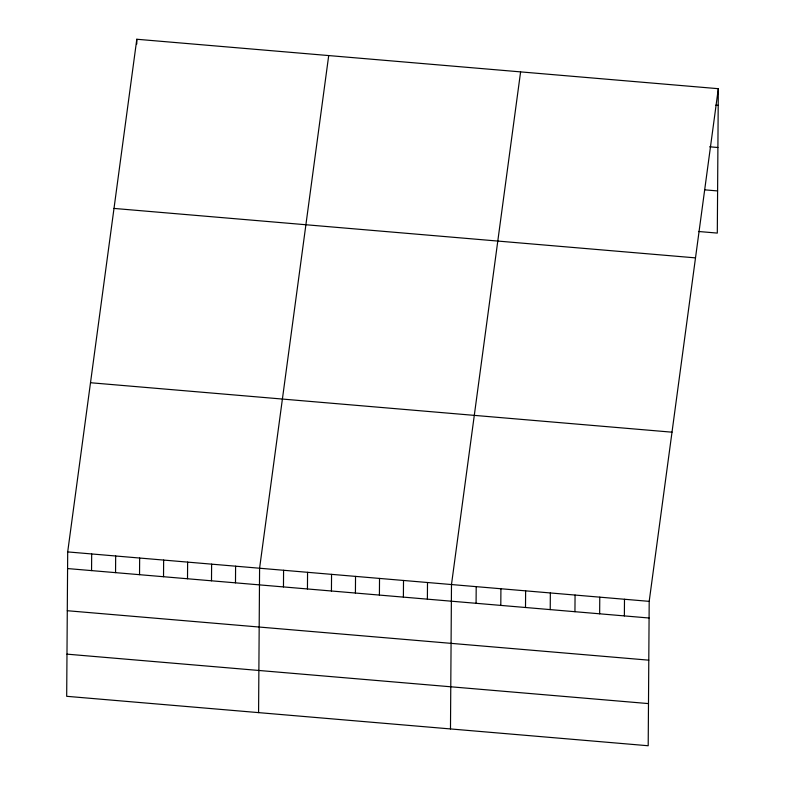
<?xml version="1.0" encoding="UTF-8"?>
<svg xmlns="http://www.w3.org/2000/svg" width="785" height="785" viewBox="0 0 785 785"><rect width="100%" height="100%" fill="white"/><g stroke="black" fill="none" stroke-linecap="round" stroke-linejoin="round"><path stroke-width="1.18" d="M67.696 551.914L66.686 696.305L648.194 745.75L649.195 601.359L718.314 88.695L136.806 39.25L67.696 551.914L649.195 601.359M91.56 570.607L91.678 553.955M115.552 572.638L115.67 555.996M136.776 44.009L136.806 39.25M139.534 574.679L139.651 558.037M163.525 576.72L163.643 560.068M187.507 578.761L187.625 562.109M211.499 580.802L211.616 564.15M235.49 582.843L235.598 566.191M258.579 712.623L259.59 568.232L328.709 55.568M283.464 586.925L283.581 570.273M307.445 588.956L307.563 572.314M331.437 590.997L331.555 574.355M355.419 593.038L355.536 576.386M379.41 595.079L379.528 578.427M403.392 597.12L403.51 580.468M427.383 599.161L427.501 582.509M450.482 728.941L451.483 584.55L520.602 71.886M476.083 603.302L476.201 586.65M500.801 605.402L500.918 588.75M525.508 607.502L525.626 590.85M550.226 609.602L550.344 592.96M574.944 611.701L575.062 595.059M599.652 613.811L599.769 597.159M624.369 615.911L624.487 599.259M718.314 88.695L717.304 233.086L698.483 231.487M715.841 105.151L718.196 105.347M709.669 146.805L717.902 147.501M704.655 189.833L717.598 190.932M114.002 208.427L695.51 257.873M90.501 382.737L672.009 432.182M67.579 568.566L649.087 618.011M67.284 610.72L648.793 660.165M66.98 654.15L648.488 703.595"/></g></svg>
